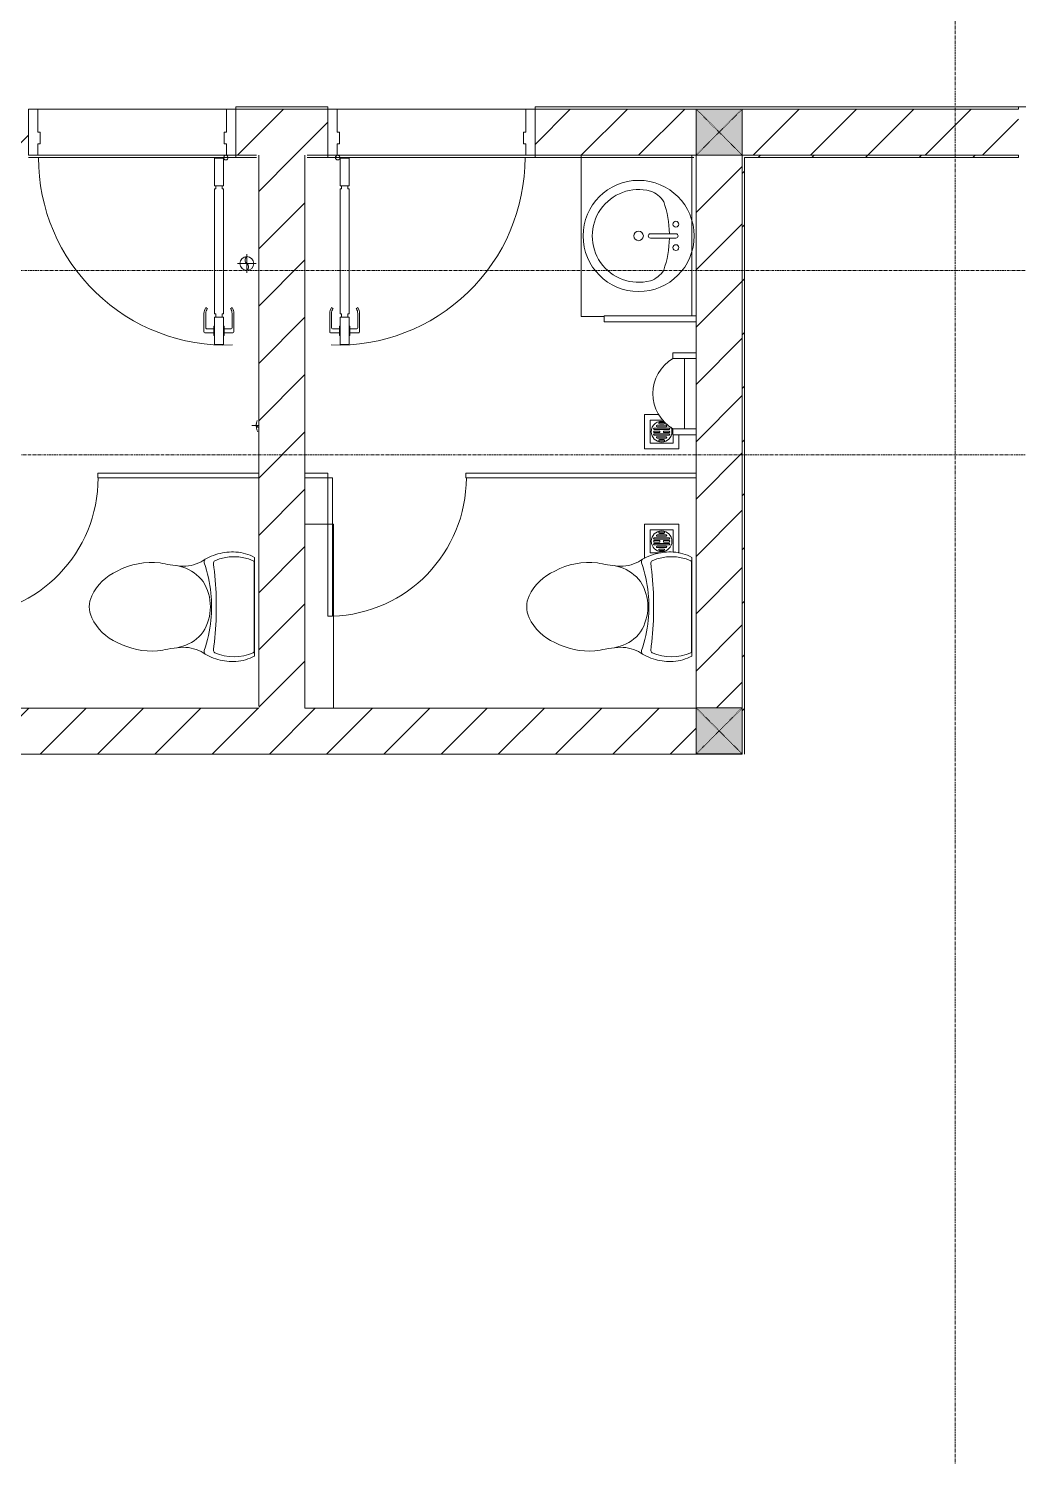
# Model space of a CAD drawing. Header units: millimetres. Extents: x 5357 to 259384, y -16348 to 109893.
# Drawn here: x 101928 to 106228, y 40187 to 46387 of the extents above; entities that cross this region are included whole.
import ezdxf

# ---------------------------------------------------------------- set-up
doc = ezdxf.new("R2010")
doc.units = ezdxf.units.MM
for name, pattern in [('Dash', [6, 3, -3]), ('Grid Line', [22.225, 12.7, -3.175, 3.175, -3.175]), ('IMPORT-CENTER _3_', [10.16, 6.35, -1.27, 1.27, -1.27])]:
    doc.linetypes.add(name, pattern=pattern)
for name, color, linetype, lineweight in [('0-1', 7, 'Continuous', 5), ('A-DETL-GENF', 92, 'Continuous', 9), ('A-DOOR', 31, 'Continuous', 9), ('A-FLOR', 192, 'Continuous', 9), ('A-WALL', 113, 'Continuous', 9), ('A-WALL-3', 113, 'Continuous', 18), ('A-WALL-PATT', 111, 'Continuous', 9), ('G-IMPT', 8, 'Continuous', 9), ('G-IMPT-2', 8, 'IMPORT-CENTER _3_', 9), ('I-WALL', 2, 'Continuous', 9), ('I-WALL-3', 2, 'Continuous', 18), ('M-EQPM', 50, 'Continuous', 9), ('P-SANR-FIXT', 6, 'Continuous', 9), ('S-BEAM-1', 53, 'Continuous', 9), ('S-COLS', 52, 'Continuous', 9), ('S-COLS-1', 253, 'Continuous', 5), ('S-COLS-5', 52, 'Continuous', 18), ('S-COLS-6', 52, 'Dash', 9), ('S-COLS-HDLN', 52, 'Dash', 9), ('S-GRID-1', 1, 'Grid Line', 9)]:
    doc.layers.add(name, color=color, linetype=linetype, lineweight=lineweight)
pattern_1 = [(45, (0, 0), (-124.4508, 124.4508), [])]
pattern_2 = [(45, (0, 0), (-116.67262, 116.67262), [])]

# ---------------------------------------------------------------- blocks, each defined once
blk = doc.blocks.new('NCV_TKTC_KET CAU_rvt-1-TKCS_MB CẢNH QUAN CÂY XANH')
at = {"layer": 'S-BEAM-1'}
for p in [(103127.6, 44235.3), (103252.4, 43436.9)]:
    blk.add_line(p, (103252.4, 44235.3), dxfattribs=at)
blk = doc.blocks.new('THU NUOC - THU NUOC-1836407-TKCS_MB CẢNH QUAN CÂY XANH')
at = {"layer": 'M-EQPM'}
for p, q in [((83.7, -79.4), (83.7, 70)), ((-66.3, 46.6), (-66.3, -79.4)), ((-41.3, 42.4), (-41.3, -54.4)), ((-23.3, 10.8), (40.9, 10.8)), ((40.9, 4.8), (-23.3, 4.8)), ((-11, 23.3), (28.5, 23.3)), ((28.5, 17.3), (-11, 17.3)), ((-1.1, 35.6), (18.5, 35.6)), ((18.5, 29.6), (-1.1, 29.6)), ((58.7, 45.6), (10.3, 45.6)), ((58.7, -54.4), (58.7, 45.6)), ((-41.3, -54.4), (58.7, -54.4)), ((-23.3, -1.2), (0.7, -1.2)), ((0.7, -7.2), (-23.3, -7.2)), ((-23.3, -13.6), (40.9, -13.6)), ((40.9, -19.6), (-23.3, -19.6)), ((-11, -26.1), (28.5, -26.1)), ((28.5, -32.1), (-11, -32.1)), ((-1.1, -38.5), (18.5, -38.5)), ((18.5, -44.5), (-1.1, -44.5)), ((0.7, -1.2), (0.7, -7.2)), ((16.7, -1.2), (40.9, -1.2)), ((16.7, -7.2), (16.7, -1.2)), ((40.9, -7.2), (16.7, -7.2)), ((-66.3, -79.4), (83.7, -79.4))]:
    blk.add_line(p, q, dxfattribs=at)
for centre, radius, start, end in [((8.7, -4.4), 45, 0, 180), ((8.7, -4.4), 45, 0, 180), ((-23.3, 7.8), 3, 90, 270), ((-11, 20.3), 3, 90, 270), ((-1.1, 32.6), 3, 90, 270), ((18.5, 32.6), 3, 270, 90), ((28.5, 20.3), 3, 270, 90), ((40.9, 7.8), 3, 270, 90), ((8.7, -4.4), 45, 180, 360), ((8.7, -4.4), 45, 180, 360), ((-23.3, -4.2), 3, 90, 270), ((-23.3, -16.6), 3, 90, 270), ((-11, -29.1), 3, 90, 270), ((-1.1, -41.5), 3, 90, 270), ((18.5, -41.5), 3, 270, 90), ((28.5, -29.1), 3, 270, 90), ((40.9, -4.2), 3, 270, 90), ((40.9, -16.6), 3, 270, 90)]:
    blk.add_arc(centre, radius, start, end, dxfattribs=at)
blk = doc.blocks.new('TKTC_XREF_251221_MB TANG 1 - TKTC_XREF_260130_MB TANG 1_dwg_$cc-V228-TKCS_MB CẢNH QUAN CÂY XANH')
at = {"layer": 'G-IMPT'}
for centre, radius, start, end in [((0, 0), 0.5, 247.0281, 270), ((0, 0), 0.5, 259.7582, 298.7881), ((-0.188, -0.25), 0.312, 306.8699, 327.2123)]:
    blk.add_arc(centre, radius, start, end, dxfattribs=at)
at = {"layer": 'G-IMPT-2'}
blk.add_line((0, -0.673), (0, -0.404), dxfattribs=at)
blk = doc.blocks.new('TKTC_XREF_251221_MB TANG 1 - TKTC_XREF_260130_MB TANG 1_dwg_$cc-4202114-TKCS_MB CẢNH QUAN CÂY XANH')
at = {"layer": 'G-IMPT'}
blk.add_circle((0, 0), 0.5, dxfattribs=at)
for centre, radius, start, end in [((0, 0), 0.5, 90, 270), ((0.19, 0.25), 0.313, 126.8699, 233.1301), ((-0.19, -0.25), 0.313, 306.8699, 53.1301)]:
    blk.add_arc(centre, radius, start, end, dxfattribs=at)
at = {"layer": 'G-IMPT-2'}
for p, q in [((-0.67, 0), (0.67, 0)), ((0, -0.67), (0, 0.67))]:
    blk.add_line(p, q, dxfattribs=at)
blk = doc.blocks.new('TKTC_XREF_251221_MB TANG 1 - TKTC_XREF_260130_MB TANG 1_dwg-4202109-TKCS_MB CẢNH QUAN CÂY XANH')
at = {"layer": 'G-IMPT'}
for p, q in [((-100364.1, -355309.7), (-101184.1, -355309.7)), ((-99064.1, -355309.7), (-99884.1, -355309.7))]:
    blk.add_line(p, q, dxfattribs=at)
for name, p, xscale, yscale, zscale, rotation in [('TKTC_XREF_251221_MB TANG 1 - TKTC_XREF_260130_MB TANG 1_dwg_$cc-4202114-TKCS_MB CẢNH QUAN CÂY XANH', (-100275.8, -355979.7), 60.00000000003408, 60.00000000003408, 60.00000000003408, 0.30471752172637), ('TKTC_XREF_251221_MB TANG 1 - TKTC_XREF_260130_MB TANG 1_dwg_$cc-V228-TKCS_MB CẢNH QUAN CÂY XANH', (-100178.1, -356683.1), 113.7150000000073, 113.7150000000073, 113.7150000000073, 269.9990086637467)]:
    blk.add_blockref(name, p, dxfattribs=dict(xscale=xscale, yscale=yscale, zscale=zscale, rotation=rotation))
blk = doc.blocks.new('TKTC_XREF_251221_MB TANG 1 - TKTC_XREF_251221_MB TANG 1-2038492-TKCS_MB CẢNH QUAN CÂY XANH')
blk.add_blockref('TKTC_XREF_251221_MB TANG 1 - TKTC_XREF_260130_MB TANG 1_dwg-4202109-TKCS_MB CẢNH QUAN CÂY XANH', (169499.1, 384109.7))
blk = doc.blocks.new('DOOR_CW_01 CANH MO-PANEL KINH - DIG_04-900x2200-CỬA NHÔM KÍNH-2408600-TKCS_MB CẢNH QUAN CÂY XANH')
at = {"layer": 'A-DETL-GENF'}
for p, q in [((-397, -232), (-397, -112)), ((-397, -112), (-357, -112)), ((-357, -112), (-357, -232)), ((-357, -232), (-397, -232)), ((-397, -246), (-391, -246)), ((-397, -788), (-397, -246)), ((-391, -246), (-391, -232)), ((-391, -232), (-363, -232)), ((-363, -232), (-363, -246)), ((-357, -246), (-363, -246)), ((-357, -246), (-357, -788)), ((-442, -787), (-442, -866.5)), ((-434, -849.5), (-434, -787)), ((-433.9, -761.2), (-427.3, -765.8)), ((-397, -788), (-391, -788)), ((-357, -802), (-397, -802)), ((-397, -802), (-397, -922)), ((-391, -802), (-391, -788)), ((-363, -802), (-391, -802)), ((-357, -788), (-363, -788)), ((-363, -788), (-363, -802)), ((-357, -922), (-357, -802)), ((-320.1, -761.2), (-326.7, -765.8)), ((-320, -849.5), (-320, -787)), ((-312, -787), (-312, -866.5)), ((-399, -853.5), (-430, -853.5)), ((-399, -842.2), (-399, -881.8)), ((-397, -842.2), (-399, -842.2)), ((-397, -842.2), (-397, -881.8)), ((-357, -842.2), (-357, -881.8)), ((-357, -842.2), (-355, -842.2)), ((-355, -842.2), (-355, -881.8)), ((-355, -853.5), (-324, -853.5)), ((-399, -870.5), (-438, -870.5)), ((-399, -881.8), (-397, -881.8)), ((-397, -922), (-357, -922)), ((-355, -881.8), (-357, -881.8)), ((-355, -870.5), (-316, -870.5))]:
    blk.add_line(p, q, dxfattribs=at)
blk.add_circle((-407, -110), 10, dxfattribs=at)
for centre, radius, start, end in [((-407, -110), 814, 268, 0), ((-397, -787), 45, 145, 180), ((-397, -787), 37, 145, 180), ((-357, -787), 37, 0, 35), ((-357, -787), 45, 360, 35), ((-438, -866.5), 4, 180, 270), ((-430, -849.5), 4, 180, 270), ((-324, -849.5), 4, 270, 0), ((-316, -866.5), 4, 270, 0)]:
    blk.add_arc(centre, radius, start, end, dxfattribs=at)
at = {"layer": 'A-DOOR'}
for p, q in [((-450, -100), (-450, 100)), ((-450, 100), (-410, 100)), ((-410, 100), (-410, 0)), ((410, 0), (410, 100)), ((410, 100), (450, 100)), ((450, 100), (450, -100)), ((-410, 0), (-400, 0)), ((-410, -50), (-410, -100)), ((-400, -50), (-410, -50)), ((-400, 0), (-400, -50)), ((400, 0), (410, 0)), ((400, -50), (400, 0)), ((410, -50), (400, -50)), ((410, -100), (410, -50)), ((-410, -100), (-450, -100)), ((-407, -100), (-382, -100)), ((450, -100), (410, -100))]:
    blk.add_line(p, q, dxfattribs=at)
blk = doc.blocks.new('DOOR_CW_01 CANH MO-PANEL KINH - DIG_04-900x2200-CỬA NHÔM KÍNH-2415827-TKCS_MB CẢNH QUAN CÂY XANH')
at = {"layer": 'A-DETL-GENF'}
for p, q in [((-399, 870.5), (-438, 870.5)), ((-399, 881.8), (-397, 881.8)), ((-399, 842.2), (-399, 881.8)), ((-397, 922), (-357, 922)), ((-397, 802), (-397, 922)), ((-397, 842.2), (-397, 881.8)), ((-357, 922), (-357, 802)), ((-357, 842.2), (-357, 881.8)), ((-355, 881.8), (-357, 881.8)), ((-355, 842.2), (-355, 881.8)), ((-355, 870.5), (-316, 870.5)), ((-442, 787), (-442, 866.5)), ((-434, 849.5), (-434, 787)), ((-399, 853.5), (-430, 853.5)), ((-397, 842.2), (-399, 842.2)), ((-357, 842.2), (-355, 842.2)), ((-355, 853.5), (-324, 853.5)), ((-320, 849.5), (-320, 787)), ((-312, 787), (-312, 866.5)), ((-433.9, 761.2), (-427.3, 765.8)), ((-357, 802), (-397, 802)), ((-397, 788), (-391, 788)), ((-397, 788), (-397, 246)), ((-363, 802), (-391, 802)), ((-391, 802), (-391, 788)), ((-363, 788), (-363, 802)), ((-357, 788), (-363, 788)), ((-357, 246), (-357, 788)), ((-320.1, 761.2), (-326.7, 765.8)), ((-397, 246), (-391, 246)), ((-357, 232), (-397, 232)), ((-397, 232), (-397, 112)), ((-391, 246), (-391, 232)), ((-391, 232), (-363, 232)), ((-357, 246), (-363, 246)), ((-363, 232), (-363, 246)), ((-357, 112), (-357, 232)), ((-397, 112), (-357, 112))]:
    blk.add_line(p, q, dxfattribs=at)
blk.add_circle((-407, 110), 10, dxfattribs=at)
for centre, radius, start, end in [((-438, 866.5), 4, 90, 180), ((-407, 110), 814, 360, 92), ((-316, 866.5), 4, 0, 90), ((-430, 849.5), 4, 90, 180), ((-324, 849.5), 4, 360, 90), ((-397, 787), 45, 180, 215), ((-397, 787), 37, 180, 215), ((-357, 787), 37, 325, 0), ((-357, 787), 45, 325, 0)]:
    blk.add_arc(centre, radius, start, end, dxfattribs=at)
at = {"layer": 'A-DOOR'}
for p, q in [((-410, 100), (-450, 100)), ((-450, 100), (-450, -100)), ((-410, 50), (-410, 100)), ((-407, 100), (-382, 100)), ((450, 100), (410, 100)), ((410, 100), (410, 50)), ((450, -100), (450, 100)), ((-400, 50), (-410, 50)), ((-410, -100), (-410, 0)), ((-410, 0), (-400, 0)), ((-400, 0), (-400, 50)), ((410, 50), (400, 50)), ((400, 50), (400, 0)), ((400, 0), (410, 0)), ((410, 0), (410, -100)), ((-450, -100), (-410, -100)), ((410, -100), (450, -100))]:
    blk.add_line(p, q, dxfattribs=at)
blk = doc.blocks.new('TOILET - TOILET-761241-TKCS_MB CẢNH QUAN CÂY XANH')
at = {"layer": 'P-SANR-FIXT'}
for p, q in [((214.2, -19.1), (-214.2, -19.1)), ((194, -19.9), (-194, -19.9)), ((-171.7, -330.3), (-178.6, -355.5)), ((171.7, -330.3), (178.6, -355.5))]:
    blk.add_line(p, q, dxfattribs=at)
for centre, radius, start, end in [((-46.1, -111.1), 191.6, 151.28093, 176.45134), ((-9.8, -107.2), 207.3, 156.28619, 203.71381), ((-193.7, -26.4), 6.48, 92.31678, 156.28619), ((193.7, -26.4), 6.48, 23.71381, 87.68322), ((9.8, -107.2), 207.3, 336.28619, 23.71381), ((46.1, -111.1), 191.6, 3.54866, 28.71907), ((1.9, -114.1), 239.7, 176.45134, 195.29606), ((-1.9, -114.1), 239.7, 344.70394, 3.54866), ((-4, -115.7), 233.6, 195.29606, 215.21466), ((-14.3, -1400.4), 1215.6, 90.39737, 97.40697), ((0, -3462.8), 3278, 89.60263, 90.39737), ((14.3, -1400.4), 1215.6, 82.59303, 89.60263), ((4, -115.7), 233.6, 324.78534, 344.70394), ((-195, -224.1), 13.8, 230.67237, 288.99267), ((-189.1, -185.5), 11.7, 205.41048, 277.5788), ((0.6, -792.1), 586.9, 95.83215, 108.99267), ((178.9, -2951.3), 2778.4, 97.23514, 97.5788), ((-0.4, -384), 179.5, 127.4036, 162.5964), ((0, -416), 206.1, 90, 122.07317), ((0, -786.7), 581.5, 84.16785, 95.83215), ((0, -416), 206.1, 57.92683, 90), ((-0.6, -792.1), 586.9, 71.00733, 84.16785), ((0.4, -384), 179.5, 17.4036, 52.5964), ((-178.9, -2951.3), 2778.4, 82.4212, 82.76486), ((189.1, -185.5), 11.7, 262.4212, 334.58952), ((195, -224.1), 13.8, 251.00733, 309.32763), ((-343.5, -327.4), 167.3, 355.45589, 27.37997), ((343.5, -327.4), 167.3, 152.62003, 184.54411), ((-719.2, -297.5), 544.3, 346.05362, 355.45589), ((719.2, -297.5), 544.3, 184.54411, 190.28794), ((137.1, -461.2), 329.8, 174.34872, 207.68777), ((-1948.3, -805.1), 2171.2, 9.68098, 10.89491), ((-137.1, -461.2), 329.8, 332.31223, 3.68346), ((45.1, -528.6), 217.6, 203.22164, 244.77183), ((-45.1, -528.6), 217.6, 295.22817, 336.77836), ((0, -624.4), 111.7, 244.77183, 295.22817)]:
    blk.add_arc(centre, radius, start, end, dxfattribs=at)
blk = doc.blocks.new('M_Single-Flush1 - D7-600x2000-764443-TKCS_MB CẢNH QUAN CÂY XANH')
at = {"layer": 'A-DOOR'}
for p, q in [((280, 10), (280, 611.4)), ((300, 611.4), (280, 611.4)), ((300, 10), (300, 611.4)), ((300, 10), (280, 10))]:
    blk.add_line(p, q, dxfattribs=at)
blk.add_arc((300, 10), 601.7, 91.90484, 180, dxfattribs=at)
blk = doc.blocks.new('Bồn tiểu đứng - Bồn tiểu đứng-2409637-TKCS_MB CẢNH QUAN CÂY XANH')
at = {"layer": 'P-SANR-FIXT'}
for p, q in [((12.7, -100), (-12.7, -100)), ((-12.7, -100), (-12.7, -500)), ((12.7, -500), (12.7, -100)), ((-12.7, -500), (12.7, -500))]:
    blk.add_line(p, q, dxfattribs=at)
blk = doc.blocks.new('Urinal _1_ - Urinal _1_-2409638-TKCS_MB CẢNH QUAN CÂY XANH')
at = {"layer": 'P-SANR-FIXT'}
for p, q in [((-286.9, -100), (69.2, -100)), ((-286.9, -201.6), (-286.9, -100)), ((-286.9, -100), (-286.9, -201.6)), ((-261.5, -100), (-286.9, -100)), ((-261.5, -150.8), (-261.5, -100)), ((-261.5, -100), (43.3, -100)), ((-261.5, -201.6), (-261.5, -100)), ((43.3, -100), (43.3, -150.8)), ((43.3, -201.6), (43.3, -100)), ((43.3, -100), (69.2, -100)), ((69.2, -100), (69.2, -201.6)), ((69.2, -100), (69.2, -201.6)), ((43.3, -150.8), (-261.5, -150.8)), ((-261.5, -201.6), (-286.9, -201.6)), ((-286.9, -201.6), (-261.5, -201.6)), ((69.2, -201.6), (43.3, -201.6)), ((69.2, -201.6), (43.3, -201.6))]:
    blk.add_line(p, q, dxfattribs=at)
blk.add_arc((-109.1, -110), 177.8, 211.00272, 328.99728, dxfattribs=at)
blk.add_arc((-109.1, -110), 177.8, 211.00272, 328.99728, dxfattribs=at)
blk = doc.blocks.new('lavabo 1 sink - 600mm x 2400mm Long-2416881-TKCS_MB CẢNH QUAN CÂY XANH')
at = {"layer": 'P-SANR-FIXT'}
for p, q in [((-416.1, 600), (-1116.1, 600)), ((-1116.1, 600), (-1116.1, 500)), ((-416.1, 100), (-416.1, 600)), ((-416.1, 119), (-1113.4, 119)), ((-1113.4, 100), (-416.1, 100))]:
    blk.add_line(p, q, dxfattribs=at)
blk = doc.blocks.new('Sink - Vanity - Round1 - Basin 2-763242-TKCS_MB CẢNH QUAN CÂY XANH')
at = {"layer": 'P-SANR-FIXT'}
for p, q in [((87.1, 247.1), (87.1, 136.3)), ((106.2, 247.1), (106.2, 136.3))]:
    blk.add_line(p, q, dxfattribs=at)
for centre, radius, start, end in [((96.7, 85.2), 241.3, 360, 180), ((45.9, 247.1), 12.7, 360, 180), ((96.7, 247.1), 9.52, 360, 180), ((147.5, 247.1), 12.7, 360, 180), ((1.4, 104.3), 104.5, 120.79274, 162.19039), ((96.7, -233), 452.3, 91.20673, 109.20864), ((45.9, 247.1), 12.7, 180, 360), ((96.7, -233), 452.3, 70.79136, 88.79327), ((147.5, 247.1), 12.7, 180, 0), ((191.9, 104.3), 104.5, 17.80961, 59.20726), ((96.7, 85.2), 201.4, 165.30711, 14.69289), ((96.7, 136.3), 9.52, 180, 360), ((96.7, 85.2), 241.3, 180, 360), ((96.7, 85.2), 20.6, 360, 180), ((96.7, 85.2), 20.6, 180, 360)]:
    blk.add_arc(centre, radius, start, end, dxfattribs=at)
blk = doc.blocks.new('THU NUOC - THU NUOC-V425-TKCS_MB CẢNH QUAN CÂY XANH')
at = {"layer": 'M-EQPM'}
for p, q in [((-66.3, 70.6), (-66.3, 8.6)), ((83.7, 70.6), (-66.3, 70.6)), ((83.7, -79.4), (83.7, 70.6)), ((58.7, 45.6), (-41.3, 45.6)), ((-41.3, 45.6), (-41.3, 8.6)), ((-23.3, 10.8), (40.9, 10.8)), ((40.9, 4.8), (-23.3, 4.8)), ((-11, 23.3), (28.5, 23.3)), ((28.5, 17.3), (-11, 17.3)), ((-1.1, 35.6), (18.5, 35.6)), ((18.5, 29.6), (-1.1, 29.6)), ((58.7, -54.4), (58.7, 45.6)), ((-23.3, -1.2), (0.7, -1.2)), ((0.7, -7.2), (-23.3, -7.2)), ((-23.3, -13.6), (40.9, -13.6)), ((40.9, -19.6), (-23.3, -19.6)), ((-11, -26.1), (28.5, -26.1)), ((28.5, -32.1), (-11, -32.1)), ((-1.1, -38.5), (18.5, -38.5)), ((18.5, -44.5), (-1.1, -44.5)), ((0.7, -1.2), (0.7, -7.2)), ((2.7, -54.4), (58.7, -54.4)), ((16.7, -1.2), (40.9, -1.2)), ((16.7, -7.2), (16.7, -1.2)), ((40.9, -7.2), (16.7, -7.2)), ((21.5, -79.4), (83.7, -79.4))]:
    blk.add_line(p, q, dxfattribs=at)
for centre, radius, start, end in [((8.7, -4.4), 45, 0, 180), ((8.7, -4.4), 45, 0, 180), ((-23.3, 7.8), 3, 90, 270), ((-11, 20.3), 3, 90, 270), ((-1.1, 32.6), 3, 90, 270), ((18.5, 32.6), 3, 270, 90), ((28.5, 20.3), 3, 270, 90), ((40.9, 7.8), 3, 270, 90), ((8.7, -4.4), 45, 180, 205.52542), ((8.7, -4.4), 45, 180, 205.52542), ((-23.3, -4.2), 3, 90, 270), ((-23.3, -16.6), 3, 90, 270), ((-11, -29.1), 3, 90, 270), ((-1.1, -41.5), 3, 90, 270), ((8.7, -4.4), 45, 256.04726, 360), ((8.7, -4.4), 45, 256.04726, 360), ((18.5, -41.5), 3, 270, 90), ((28.5, -29.1), 3, 270, 90), ((40.9, -4.2), 3, 270, 90), ((40.9, -16.6), 3, 270, 90)]:
    blk.add_arc(centre, radius, start, end, dxfattribs=at)
blk = doc.blocks.new('G1_SOF - BO TRU - 200x200-3050151-TKCS_MB CẢNH QUAN CÂY XANH')
at = {"layer": 'S-COLS-HDLN'}
for p, q in [((-100, 100), (100, -100)), ((100, 100), (-100, -100))]:
    blk.add_line(p, q, dxfattribs=at)

msp = doc.modelspace()

# ---------------------------------------------------------------- hatches: boundary and pattern name
at = {"layer": 'A-WALL-PATT'}
h = msp.add_hatch(dxfattribs=at)
h.set_pattern_fill('FP_1', color=256, style=0, pattern_type=2)
h.set_pattern_definition(pattern_1)
h.paths.add_polyline_path([(100981.4, 45836.9), (101927.6, 45836.9), (101927.6, 46036.9), (99977.6, 46036.9), (99977.6, 45836.9)])
h.paths.add_polyline_path([(103227.6, 45836.9), (103227.6, 46036.9), (102827.6, 46036.9), (102827.6, 45836.9), (103137.6, 45836.9)])
h.paths.add_polyline_path([(104817.6, 45836.9), (104827.6, 45837.7), (104827.6, 46036.9), (104127.6, 46036.9), (104127.6, 45836.9), (104612.7, 45836.9)])
h = msp.add_hatch(dxfattribs=at)
h.set_pattern_fill('FP_1', color=256, style=0, pattern_type=2)
h.set_pattern_definition(pattern_1)
h.paths.add_polyline_path([(109252.6, 45836.9), (109252.6, 46036.9), (107927.6, 46036.9), (107927.6, 45836.9)])
h.paths.add_polyline_path([(112352.6, 45836.9), (116252.6, 45836.9), (116252.6, 46036.9), (112352.6, 46036.9)])
h.paths.add_polyline_path([(111875.3, 45836.9), (112152.6, 45836.9), (112152.6, 46036.9), (109452.6, 46036.9), (109452.6, 45836.9)])
h.paths.add_polyline_path([(106227.6, 45836.9), (106227.6, 46036.9), (105027.6, 46036.9), (105027.6, 45836.9)])
h = msp.add_hatch(dxfattribs=at)
h.set_pattern_fill('FP_42', color=256, style=0, pattern_type=2)
h.set_pattern_definition([(0, (0, 0), (894.08, 223.52), [73.762, -596.798, 73.762, -596.798, -3576.32]), (0, (0, 0), (894.08, 223.52), [-1341.12, 73.762, -1267.358, 73.762, -596.798, -1564.64]), (0, (0, 0), (894.08, 223.52), [-3352.8, 73.762, -373.278, 73.762, -1043.838]), (120, (335.28, 111.76), (-640.614, 662.536), [73.762, -596.798, 73.762, -4173.118]), (120, (335.28, 111.76), (-640.614, 662.536), [-744.322, -596.798, 73.762, -1267.358, -2235.2]), (120, (335.28, 111.76), (-640.614, 662.536), [-2682.24, 73.762, -596.798, 73.762, -1490.878]), (120, (335.28, 111.76), (-640.614, 662.536), [-3426.562, -373.278, 73.762, -1043.838]), (240, (447.04, 558.8), (-253.466, -886.056), [73.762, -596.798, 73.762, -4173.118]), (240, (447.04, 558.8), (-253.466, -886.056), [-744.322, -596.798, 73.762, -1267.358, -2235.2]), (240, (447.04, 558.8), (-253.466, -886.056), [-2682.24, 73.762, -596.798, 73.762, -1490.878]), (240, (447.04, 558.8), (-253.466, -886.056), [-3426.562, -373.278, 73.762, -1043.838])])
h.paths.add_polyline_path([(101927.6, 45826.9), (101927.6, 45836.9), (99977.6, 45836.9), (99977.6, 45826.9), (101923.6, 45826.9)])
h.paths.add_polyline_path([(102917.6, 45826.9), (102917.6, 45836.9), (102827.6, 45836.9), (102827.6, 45826.9), (102835.6, 45826.9)])
h = msp.add_hatch(dxfattribs=at)
h.set_pattern_fill('FP_1', color=256, style=0, pattern_type=2)
h.set_pattern_definition(pattern_1)
h.paths.add_polyline_path([(102927.6, 43436.9), (103127.6, 43436.9), (103127.6, 45836.9), (102927.6, 45836.9), (102927.6, 43446.9)])
h = msp.add_hatch(dxfattribs=at)
h.set_pattern_fill('FP_1', color=256, style=0, pattern_type=2)
h.set_pattern_definition(pattern_1)
h.paths.add_polyline_path([(105027.6, 43236.9), (105027.6, 43237.7), (104827.6, 43236.9)])
h.paths.add_polyline_path([(105027.6, 43437.7), (105027.6, 45837.7), (104827.6, 45836.9), (104827.6, 43437.7)])
h = msp.add_hatch(dxfattribs=at)
h.set_pattern_fill('FP_41', color=256, style=0, pattern_type=2)
h.set_pattern_definition(pattern_2)
h.paths.add_polyline_path([(116252.6, 45826.9), (116252.6, 45836.9), (107927.6, 45836.9), (107927.6, 45826.9), (116242.6, 45826.9)])
h.paths.add_polyline_path([(106217.6, 45826.9), (106227.6, 45826.9), (106227.6, 45836.9), (105027.6, 45836.9), (105027.6, 45826.9), (105037.6, 45826.9)])
h = msp.add_hatch(dxfattribs=at)
h.set_pattern_fill('FP_41', color=256, style=0, pattern_type=2)
h.set_pattern_definition(pattern_2)
h.paths.add_polyline_path([(105037.6, 43236.9), (105037.6, 45826.9), (105027.6, 45826.9), (105027.6, 43236.9)])
h = msp.add_hatch(dxfattribs=at)
h.set_pattern_fill('FP_1', color=256, style=0, pattern_type=2)
h.set_pattern_definition(pattern_1)
h.paths.add_polyline_path([(102191.8, 43236.9), (104827.6, 43237.7), (104827.6, 43436.9), (100052.6, 43436.9), (100052.6, 43236.9), (100981.4, 43236.9)])
at = {"layer": 'S-COLS-1'}
for points in [[(104827.6, 45837.7), (105027.6, 45837.7), (105027.6, 46037.7), (104827.6, 46036.9)], [(105027.6, 43237.7), (105027.6, 43437.7), (104827.6, 43436.9), (104827.6, 43237.7)]]:
    msp.add_hatch(color=256, dxfattribs=at).paths.add_polyline_path(points)

# ---------------------------------------------------------------- linework, layer by layer
at = {"layer": 'A-FLOR'}
for p, q in [((101967.6, 46036.9), (102787.6, 46036.9)), ((103267.6, 46036.9), (104087.6, 46036.9))]:
    msp.add_line(p, q, dxfattribs=at)
at = {"layer": 'A-WALL'}
for p, q in [((103227.6, 46036.9), (102827.6, 46036.9)), ((104827.6, 46036.9), (104127.6, 46036.9)), ((104827.6, 45837.7), (104827.6, 46036.9)), ((106227.6, 46036.9), (105027.6, 46036.9)), ((105027.6, 46036.9), (105027.6, 45837.7)), ((106227.6, 46046.9), (107927.6, 46046.9)), ((102827.6, 45836.9), (102917.6, 45836.9)), ((102927.6, 45836.9), (102927.6, 43446.9)), ((103137.6, 45836.9), (103227.6, 45836.9)), ((104127.6, 45836.9), (104817.6, 45836.9)), ((105027.6, 45837.7), (104827.6, 45837.7)), ((105027.6, 45836.9), (106227.6, 45836.9)), ((103127.6, 44456.9), (103127.6, 44436.9)), ((104827.6, 44436.9), (104827.6, 44456.9)), ((102927.6, 43436.9), (100062.6, 43436.9)), ((104827.6, 43437.7), (105027.6, 43437.7)), ((104827.6, 43237.7), (104827.6, 43436.9)), ((105027.6, 43237.7), (104827.6, 43237.7))]:
    msp.add_line(p, q, dxfattribs=at)
at = {"layer": 'A-WALL-3'}
for p, q in [((103227.6, 46046.9), (102827.6, 46046.9)), ((102827.6, 46046.9), (102827.6, 46036.9)), ((103227.6, 46036.9), (103227.6, 46046.9)), ((106227.6, 46046.9), (104127.6, 46046.9)), ((104127.6, 46046.9), (104127.6, 46036.9)), ((104827.6, 46036.9), (105027.6, 46036.9)), ((106227.6, 46036.9), (106227.6, 46046.9)), ((103127.6, 44456.9), (103127.6, 45836.9)), ((104817.6, 45836.9), (104827.6, 45836.9)), ((104827.6, 45836.9), (104827.6, 45139.6)), ((105027.6, 43437.7), (105027.6, 45836.9)), ((104827.6, 45114.2), (104827.6, 44980)), ((104827.6, 44623.9), (104827.6, 44456.9)), ((103127.6, 43436.9), (103127.6, 44436.9)), ((104827.6, 44436.9), (104827.6, 43437.7)), ((104827.6, 43436.9), (103127.6, 43436.9)), ((100052.6, 43236.9), (105027.6, 43236.9))]:
    msp.add_line(p, q, dxfattribs=at)
at = {"layer": 'I-WALL'}
for p, q in [((102827.6, 45826.9), (101927.6, 45826.9)), ((101967.6, 45836.9), (102787.6, 45836.9)), ((104127.6, 45826.9), (103227.6, 45826.9)), ((103267.6, 45836.9), (104087.6, 45836.9))]:
    msp.add_line(p, q, dxfattribs=at)
at = {"layer": 'I-WALL-3'}
for p, q in [((102827.6, 45836.9), (102827.6, 45826.9)), ((102827.6, 45826.9), (102917.6, 45826.9)), ((103137.6, 45826.9), (103227.6, 45826.9)), ((103227.6, 45826.9), (103227.6, 45836.9)), ((104127.6, 45836.9), (104127.6, 45826.9)), ((104127.6, 45826.9), (104817.6, 45826.9)), ((105037.6, 45826.9), (106227.6, 45826.9)), ((105037.6, 43236.9), (105037.6, 45826.9)), ((106227.6, 45826.9), (106227.6, 45836.9)), ((102927.6, 44456.9), (102228, 44456.9)), ((102228, 44456.9), (102228, 44436.9)), ((103227.6, 44456.9), (103127.6, 44456.9)), ((103227.6, 44436.9), (103227.6, 44456.9)), ((104827.6, 44456.9), (103827.6, 44456.9)), ((103827.6, 44456.9), (103827.6, 44436.9)), ((102228, 44436.9), (102927.6, 44436.9)), ((103127.6, 44436.9), (103227.6, 44436.9)), ((103827.6, 44436.9), (104827.6, 44436.9)), ((105027.6, 43437.7), (105027.6, 43236.9))]:
    msp.add_line(p, q, dxfattribs=at)
at = {"layer": 'S-COLS'}
for p, q in [((104827.6, 46036.9), (104827.6, 45837.7)), ((105027.6, 45837.7), (105027.6, 46036.9)), ((104827.6, 45837.7), (105027.6, 45837.7)), ((105027.6, 43437.7), (104827.6, 43437.7)), ((104827.6, 43436.9), (104827.6, 43237.7)), ((104827.6, 43237.7), (105027.6, 43237.7))]:
    msp.add_line(p, q, dxfattribs=at)
at = {"layer": 'S-COLS-5'}
for p, q in [((105027.6, 46037.7), (104827.6, 46037.7)), ((104827.6, 46037.7), (104827.6, 46036.9)), ((105027.6, 46036.9), (105027.6, 46037.7)), ((104827.6, 43437.7), (104827.6, 43436.9)), ((105027.6, 43237.7), (105027.6, 43437.7))]:
    msp.add_line(p, q, dxfattribs=at)
at = {"layer": 'S-GRID-1'}
for p, q in [((105952.6, 20960.6), (105952.6, 80482.7)), ((127525.3, 45336.9), (32145.8, 45336.9)), ((130319.3, 44536.9), (29351.8, 44536.9))]:
    msp.add_line(p, q, dxfattribs=at)

# ---------------------------------------------------------------- block references
at = {"layer": '0-1'}
msp.add_blockref('NCV_TKTC_KET CAU_rvt-1-TKCS_MB CẢNH QUAN CÂY XANH', (0, 0), dxfattribs=at)
at = {"layer": 'A-DOOR', "rotation": 180}
for name, p in [('DOOR_CW_01 CANH MO-PANEL KINH - DIG_04-900x2200-CỬA NHÔM KÍNH-2415827-TKCS_MB CẢNH QUAN CÂY XANH', (102377.6, 45936.9)), ('M_Single-Flush1 - D7-600x2000-764443-TKCS_MB CẢNH QUAN CÂY XANH', (101928, 44446.9)), ('M_Single-Flush1 - D7-600x2000-764443-TKCS_MB CẢNH QUAN CÂY XANH', (103527.6, 44446.9))]:
    msp.add_blockref(name, p, dxfattribs=at)
at = {"layer": 'A-DOOR'}
msp.add_blockref('DOOR_CW_01 CANH MO-PANEL KINH - DIG_04-900x2200-CỬA NHÔM KÍNH-2408600-TKCS_MB CẢNH QUAN CÂY XANH', (103677.6, 45936.9), dxfattribs=at)
at = {"layer": 'M-EQPM'}
msp.add_blockref('TKTC_XREF_251221_MB TANG 1 - TKTC_XREF_251221_MB TANG 1-2038492-TKCS_MB CẢNH QUAN CÂY XANH', (33652.6, 17236.9), dxfattribs=at)
at = {"layer": 'M-EQPM', "rotation": 180}
for name, p in [('THU NUOC - THU NUOC-V425-TKCS_MB CẢNH QUAN CÂY XANH', (104686.3, 44632.5)), ('THU NUOC - THU NUOC-1836407-TKCS_MB CẢNH QUAN CÂY XANH', (104686.3, 44156.7))]:
    msp.add_blockref(name, p, dxfattribs=at)
at = {"layer": 'P-SANR-FIXT'}
for name, p, rotation in [('lavabo 1 sink - 600mm x 2400mm Long-2416881-TKCS_MB CẢNH QUAN CÂY XANH', (104927.6, 46253), 90), ('Sink - Vanity - Round1 - Basin 2-763242-TKCS_MB CẢNH QUAN CÂY XANH', (104492.4, 45583.6), 269.9999999999998), ('Bồn tiểu đứng - Bồn tiểu đứng-2409637-TKCS_MB CẢNH QUAN CÂY XANH', (104927.6, 45126.9), 270), ('Urinal _1_ - Urinal _1_-2409638-TKCS_MB CẢNH QUAN CÂY XANH', (104927.6, 44693.1), 270), ('TOILET - TOILET-761241-TKCS_MB CẢNH QUAN CÂY XANH', (102927.6, 43876.9), 269.9999999999996), ('TOILET - TOILET-761241-TKCS_MB CẢNH QUAN CÂY XANH', (104827.6, 43876.9), 269.9999999999996)]:
    msp.add_blockref(name, p, dxfattribs=dict(at, rotation=rotation))
at = {"layer": 'S-COLS-6'}
for p in [(104927.6, 45937.7), (104927.6, 43337.7)]:
    msp.add_blockref('G1_SOF - BO TRU - 200x200-3050151-TKCS_MB CẢNH QUAN CÂY XANH', p, dxfattribs=at)

doc.saveas('drawing.dxf')
